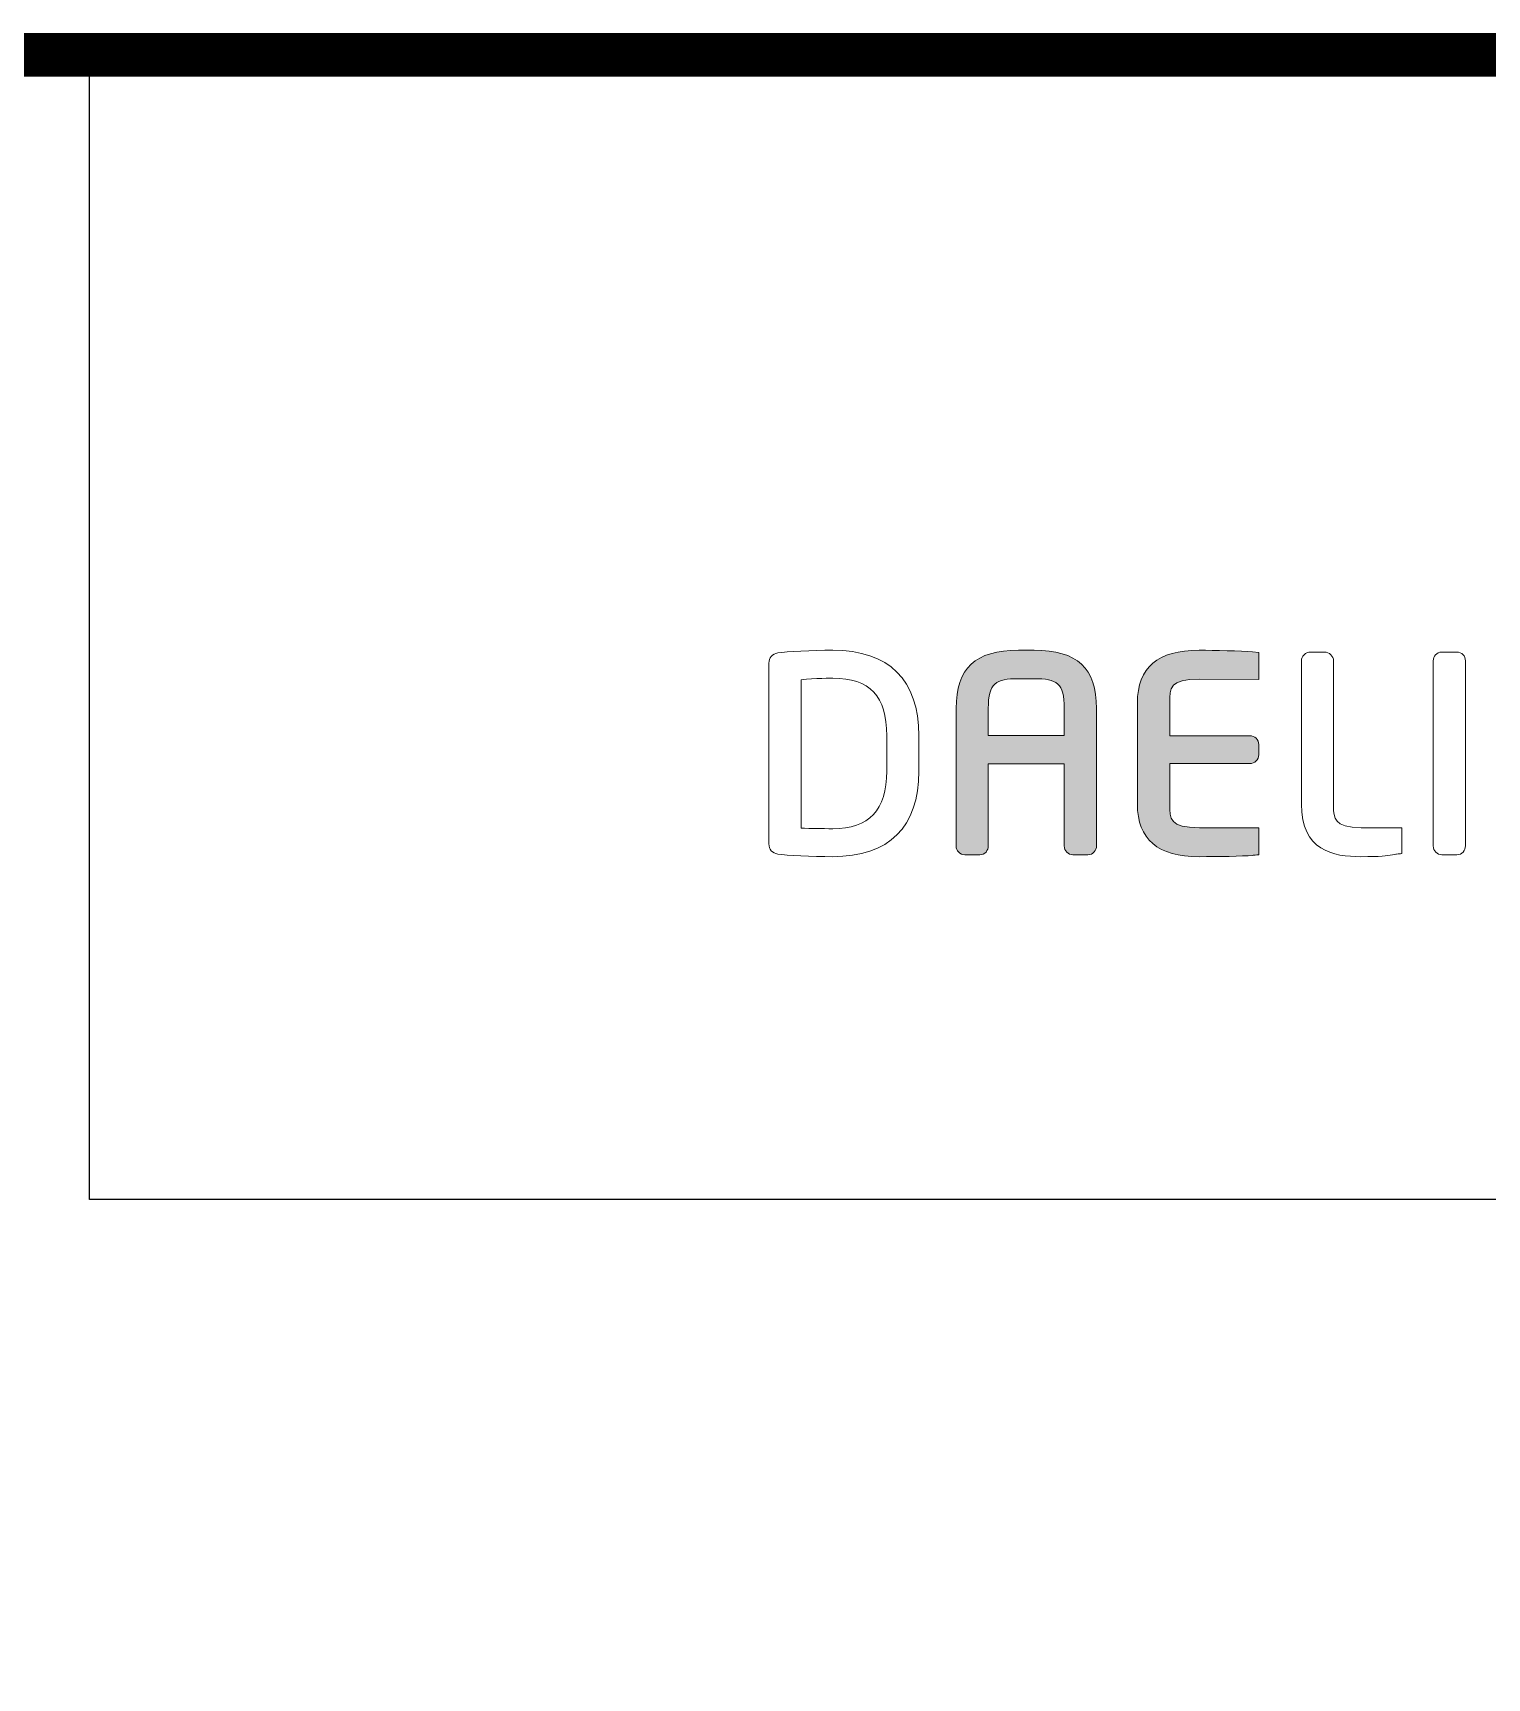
# Model space of a CAD drawing. Extents: x 16296675204 to 16296683393, y -37409618576 to -37409617244.
# Drawn here: x 16296675814.6 to 16296675864.3, y -37409617910.7 to -37409617854.4 of the extents above; entities that cross this region are included whole.
import ezdxf

# ---------------------------------------------------------------- set-up
doc = ezdxf.new("R2010")
doc.units = 0
doc.header["$LTSCALE"] = 10
doc.header["$MEASUREMENT"] = 0
doc.layers.get('0').update_dxf_attribs({"linetype": 'CONTINUOUS'})
doc.layers.add('레이어 1', color=7, linetype='CONTINUOUS', lineweight=0)

msp = doc.modelspace()

# ---------------------------------------------------------------- hatches: boundary and pattern name
at = {"layer": '레이어 1'}
h = msp.add_hatch(color=5, dxfattribs=at)
h.dxf.hatch_style = 2
edge = h.paths.add_edge_path()
edge.add_spline(control_points=[(16296675849.874901, -37409617878.479279), (16296675849.874901, -37409617878.479279), (16296675847.27178, -37409617878.479279), (16296675847.27178, -37409617878.479279), (16296675847.27178, -37409617878.382523), (16296675847.27178, -37409617877.551033), (16296675847.27178, -37409617877.551033), (16296675847.27178, -37409617876.68309), (16296675847.529791, -37409617876.535812), (16296675848.303841, -37409617876.535812), (16296675848.303841, -37409617876.535812), (16296675848.84362, -37409617876.535812), (16296675848.84362, -37409617876.535812), (16296675849.617241, -37409617876.535812), (16296675849.874901, -37409617876.68309), (16296675849.874901, -37409617877.551033), (16296675849.874901, -37409617877.551033), (16296675849.874901, -37409617878.382523), (16296675849.874901, -37409617878.479279)], knot_values=[0, 0, 0, 0, 1, 1, 1, 2, 2, 2, 3, 3, 3, 4, 4, 4, 5, 5, 5, 6, 6, 6, 6], degree=3, periodic=0)
edge = h.paths.add_edge_path()
edge.add_spline(control_points=[(16296675848.84362, -37409617875.561607), (16296675848.84362, -37409617875.561607), (16296675848.303841, -37409617875.561607), (16296675848.303841, -37409617875.561607), (16296675846.82922, -37409617875.561607), (16296675846.171761, -37409617876.174973), (16296675846.171761, -37409617877.551033), (16296675846.171761, -37409617877.551033), (16296675846.171761, -37409617882.258621), (16296675846.171761, -37409617882.258621), (16296675846.171761, -37409617882.424141), (16296675846.306259, -37409617882.564392), (16296675846.465019, -37409617882.564392), (16296675846.465019, -37409617882.564392), (16296675846.980009, -37409617882.564392), (16296675846.980009, -37409617882.564392), (16296675847.16254, -37409617882.564392), (16296675847.27178, -37409617882.409401), (16296675847.27178, -37409617882.258621), (16296675847.27178, -37409617882.258621), (16296675847.27178, -37409617879.553436), (16296675847.27178, -37409617879.447884), (16296675847.27178, -37409617879.447884), (16296675849.874901, -37409617879.447884), (16296675849.874901, -37409617879.447884), (16296675849.874901, -37409617879.553436), (16296675849.874901, -37409617882.258621), (16296675849.874901, -37409617882.258621), (16296675849.874901, -37409617882.427277), (16296675850.0079, -37409617882.564392), (16296675850.171749, -37409617882.564392), (16296675850.171749, -37409617882.564392), (16296675850.68042, -37409617882.564392), (16296675850.68042, -37409617882.564392), (16296675850.858749, -37409617882.564392), (16296675850.97876, -37409617882.406227), (16296675850.97876, -37409617882.258621), (16296675850.97876, -37409617882.258621), (16296675850.97876, -37409617877.551033), (16296675850.97876, -37409617877.551033), (16296675850.97876, -37409617876.174973), (16296675850.320009, -37409617875.561607), (16296675848.84362, -37409617875.561607)], knot_values=[0, 0, 0, 0, 1, 1, 1, 2, 2, 2, 3, 3, 3, 4, 4, 4, 5, 5, 5, 6, 6, 6, 7, 7, 7, 8, 8, 8, 9, 9, 9, 10, 10, 10, 11, 11, 11, 12, 12, 12, 13, 13, 13, 14, 14, 14, 14], degree=3, periodic=0)
h = msp.add_hatch(color=5, dxfattribs=at)
h.dxf.hatch_style = 2
edge = h.paths.add_edge_path()
edge.add_spline(control_points=[(16296675852.37772, -37409617877.360626), (16296675852.37772, -37409617877.360626), (16296675852.37772, -37409617880.82608), (16296675852.37772, -37409617880.82608), (16296675852.37772, -37409617882.038383), (16296675853.07015, -37409617882.627167), (16296675854.49497, -37409617882.627167), (16296675855.123911, -37409617882.627167), (16296675855.979931, -37409617882.615623), (16296675856.32221, -37409617882.583687), (16296675856.317289, -37409617882.583687), (16296675856.488171, -37409617882.5672), (16296675856.488171, -37409617882.5672), (16296675856.488171, -37409617882.5672), (16296675856.537621, -37409617882.562302), (16296675856.537621, -37409617882.562302), (16296675856.537621, -37409617882.562302), (16296675856.537621, -37409617881.635094), (16296675856.537621, -37409617881.635094), (16296675856.537621, -37409617881.635094), (16296675854.502781, -37409617881.635094), (16296675854.502781, -37409617881.635094), (16296675853.48333, -37409617881.635094), (16296675853.48333, -37409617881.347527), (16296675853.48333, -37409617880.82608), (16296675853.48333, -37409617880.82608), (16296675853.48333, -37409617879.541862), (16296675853.48333, -37409617879.441559), (16296675853.5881, -37409617879.441559), (16296675856.218571, -37409617879.441559), (16296675856.218571, -37409617879.441559), (16296675856.39085, -37409617879.441559), (16296675856.5312, -37409617879.30481), (16296675856.5312, -37409617879.136482), (16296675856.5312, -37409617879.136482), (16296675856.5312, -37409617878.792801), (16296675856.5312, -37409617878.792801), (16296675856.5312, -37409617878.623444), (16296675856.39085, -37409617878.486313), (16296675856.218571, -37409617878.486313), (16296675856.218571, -37409617878.486313), (16296675853.5881, -37409617878.486313), (16296675853.48333, -37409617878.486313), (16296675853.48333, -37409617878.386719), (16296675853.48333, -37409617877.360626), (16296675853.48333, -37409617877.360626), (16296675853.48333, -37409617876.839851), (16296675853.48333, -37409617876.552994), (16296675854.502781, -37409617876.552994), (16296675854.502781, -37409617876.552994), (16296675856.536819, -37409617876.561073), (16296675856.536819, -37409617876.561073), (16296675856.536819, -37409617876.561073), (16296675856.536819, -37409617875.639458), (16296675856.536819, -37409617875.639458), (16296675856.536819, -37409617875.639458), (16296675856.32106, -37409617875.616318), (16296675856.32106, -37409617875.616318), (16296675855.920851, -37409617875.5802), (16296675855.0033, -37409617875.561607), (16296675854.49497, -37409617875.561607), (16296675853.07015, -37409617875.561607), (16296675852.37772, -37409617876.149696), (16296675852.37772, -37409617877.360626)], knot_values=[0, 0, 0, 0, 1, 1, 1, 2, 2, 2, 3, 3, 3, 4, 4, 4, 5, 5, 5, 6, 6, 6, 7, 7, 7, 8, 8, 8, 9, 9, 9, 10, 10, 10, 11, 11, 11, 12, 12, 12, 13, 13, 13, 14, 14, 14, 15, 15, 15, 16, 16, 16, 17, 17, 17, 18, 18, 18, 19, 19, 19, 20, 20, 20, 21, 21, 21, 21], degree=3, periodic=0)

# ---------------------------------------------------------------- linework, layer by layer
at = {"color": 5, "ltscale": 0.5}
msp.add_line((16296675816.50938, -37409617894.36499), (16296675816.50938, -37409617855.17775), dxfattribs=at)
at = {"color": 5, "ltscale": 40}
msp.add_line((16296675920.552481, -37409617894.36499), (16296675816.50938, -37409617894.36499), dxfattribs=at)
at = {"color": 5, "linetype": 'ByBlock', "lineweight": 200, "const_width": 1.5}
msp.add_lwpolyline([(16296675290.552361, -37409618300.677841), (16296675920.552361, -37409618300.677841), (16296675920.552361, -37409617855.177841), (16296675290.552361, -37409617855.177841)], close=True, dxfattribs=at)
at = {"layer": '레이어 1', "color": 5}
for points, knots in [([(16296675841.94561, -37409617875.561607), (16296675841.25424, -37409617875.561607), (16296675840.357349, -37409617875.60405), (16296675840.06324, -37409617875.651382), (16296675839.879299, -37409617875.682251), (16296675839.761379, -37409617875.819717), (16296675839.761379, -37409617876.001373), (16296675839.761379, -37409617876.001373), (16296675839.761379, -37409617882.187759), (16296675839.761379, -37409617882.187759), (16296675839.761379, -37409617882.378189), (16296675839.88043, -37409617882.512161), (16296675840.07218, -37409617882.538803), (16296675840.350349, -37409617882.585083), (16296675841.244329, -37409617882.627167), (16296675841.94561, -37409617882.627167), (16296675843.87612, -37409617882.627167), (16296675844.89608, -37409617881.615097), (16296675844.89608, -37409617879.701431), (16296675844.89608, -37409617879.701431), (16296675844.89608, -37409617878.486656), (16296675844.89608, -37409617878.486656), (16296675844.89608, -37409617876.572998), (16296675843.87612, -37409617875.561607), (16296675841.94561, -37409617875.561607)], [0, 0, 0, 0, 1, 1, 1, 2, 2, 2, 3, 3, 3, 4, 4, 4, 5, 5, 5, 6, 6, 6, 7, 7, 7, 8, 8, 8, 8]), ([(16296675848.84362, -37409617875.561607), (16296675848.84362, -37409617875.561607), (16296675848.303841, -37409617875.561607), (16296675848.303841, -37409617875.561607), (16296675846.82922, -37409617875.561607), (16296675846.171761, -37409617876.174973), (16296675846.171761, -37409617877.551033), (16296675846.171761, -37409617877.551033), (16296675846.171761, -37409617882.258621), (16296675846.171761, -37409617882.258621), (16296675846.171761, -37409617882.424141), (16296675846.306259, -37409617882.564392), (16296675846.465019, -37409617882.564392), (16296675846.465019, -37409617882.564392), (16296675846.980009, -37409617882.564392), (16296675846.980009, -37409617882.564392), (16296675847.16254, -37409617882.564392), (16296675847.27178, -37409617882.409401), (16296675847.27178, -37409617882.258621), (16296675847.27178, -37409617882.258621), (16296675847.27178, -37409617879.553436), (16296675847.27178, -37409617879.447884), (16296675847.27178, -37409617879.447884), (16296675849.874901, -37409617879.447884), (16296675849.874901, -37409617879.447884), (16296675849.874901, -37409617879.553436), (16296675849.874901, -37409617882.258621), (16296675849.874901, -37409617882.258621), (16296675849.874901, -37409617882.427277), (16296675850.0079, -37409617882.564392), (16296675850.171749, -37409617882.564392), (16296675850.171749, -37409617882.564392), (16296675850.68042, -37409617882.564392), (16296675850.68042, -37409617882.564392), (16296675850.858749, -37409617882.564392), (16296675850.97876, -37409617882.406227), (16296675850.97876, -37409617882.258621), (16296675850.97876, -37409617882.258621), (16296675850.97876, -37409617877.551033), (16296675850.97876, -37409617877.551033), (16296675850.97876, -37409617876.174973), (16296675850.320009, -37409617875.561607), (16296675848.84362, -37409617875.561607)], [0, 0, 0, 0, 1, 1, 1, 2, 2, 2, 3, 3, 3, 4, 4, 4, 5, 5, 5, 6, 6, 6, 7, 7, 7, 8, 8, 8, 9, 9, 9, 10, 10, 10, 11, 11, 11, 12, 12, 12, 13, 13, 13, 14, 14, 14, 14]), ([(16296675852.37772, -37409617877.360626), (16296675852.37772, -37409617877.360626), (16296675852.37772, -37409617880.82608), (16296675852.37772, -37409617880.82608), (16296675852.37772, -37409617882.038383), (16296675853.07015, -37409617882.627167), (16296675854.49497, -37409617882.627167), (16296675855.123911, -37409617882.627167), (16296675855.979931, -37409617882.615623), (16296675856.32221, -37409617882.583687), (16296675856.317289, -37409617882.583687), (16296675856.488171, -37409617882.5672), (16296675856.488171, -37409617882.5672), (16296675856.488171, -37409617882.5672), (16296675856.537621, -37409617882.562302), (16296675856.537621, -37409617882.562302), (16296675856.537621, -37409617882.562302), (16296675856.537621, -37409617881.635094), (16296675856.537621, -37409617881.635094), (16296675856.537621, -37409617881.635094), (16296675854.502781, -37409617881.635094), (16296675854.502781, -37409617881.635094), (16296675853.48333, -37409617881.635094), (16296675853.48333, -37409617881.347527), (16296675853.48333, -37409617880.82608), (16296675853.48333, -37409617880.82608), (16296675853.48333, -37409617879.541862), (16296675853.48333, -37409617879.441559), (16296675853.5881, -37409617879.441559), (16296675856.218571, -37409617879.441559), (16296675856.218571, -37409617879.441559), (16296675856.39085, -37409617879.441559), (16296675856.5312, -37409617879.30481), (16296675856.5312, -37409617879.136482), (16296675856.5312, -37409617879.136482), (16296675856.5312, -37409617878.792801), (16296675856.5312, -37409617878.792801), (16296675856.5312, -37409617878.623444), (16296675856.39085, -37409617878.486313), (16296675856.218571, -37409617878.486313), (16296675856.218571, -37409617878.486313), (16296675853.5881, -37409617878.486313), (16296675853.48333, -37409617878.486313), (16296675853.48333, -37409617878.386719), (16296675853.48333, -37409617877.360626), (16296675853.48333, -37409617877.360626), (16296675853.48333, -37409617876.839851), (16296675853.48333, -37409617876.552994), (16296675854.502781, -37409617876.552994), (16296675854.502781, -37409617876.552994), (16296675856.536819, -37409617876.561073), (16296675856.536819, -37409617876.561073), (16296675856.536819, -37409617876.561073), (16296675856.536819, -37409617875.639458), (16296675856.536819, -37409617875.639458), (16296675856.536819, -37409617875.639458), (16296675856.32106, -37409617875.616318), (16296675856.32106, -37409617875.616318), (16296675855.920851, -37409617875.5802), (16296675855.0033, -37409617875.561607), (16296675854.49497, -37409617875.561607), (16296675853.07015, -37409617875.561607), (16296675852.37772, -37409617876.149696), (16296675852.37772, -37409617877.360626)], [0, 0, 0, 0, 1, 1, 1, 2, 2, 2, 3, 3, 3, 4, 4, 4, 5, 5, 5, 6, 6, 6, 7, 7, 7, 8, 8, 8, 9, 9, 9, 10, 10, 10, 11, 11, 11, 12, 12, 12, 13, 13, 13, 14, 14, 14, 15, 15, 15, 16, 16, 16, 17, 17, 17, 18, 18, 18, 19, 19, 19, 20, 20, 20, 21, 21, 21, 21]), ([(16296675858.304171, -37409617875.624397), (16296675858.133921, -37409617875.624397), (16296675857.98962, -37409617875.765022), (16296675857.98962, -37409617875.931931), (16296675857.98962, -37409617875.931931), (16296675857.98962, -37409617880.82608), (16296675857.98962, -37409617880.82608), (16296675857.98962, -37409617882.42202), (16296675859.07884, -37409617882.627167), (16296675860.027069, -37409617882.627167), (16296675860.72283, -37409617882.627167), (16296675860.90134, -37409617882.597702), (16296675861.107349, -37409617882.563339), (16296675861.107349, -37409617882.563339), (16296675861.22747, -37409617882.544418), (16296675861.22747, -37409617882.544418), (16296675861.22571, -37409617882.54512), (16296675861.386499, -37409617882.525131), (16296675861.386499, -37409617882.525131), (16296675861.386499, -37409617882.525131), (16296675861.4342, -37409617882.518806), (16296675861.4342, -37409617882.518806), (16296675861.4342, -37409617882.518806), (16296675861.4342, -37409617881.635094), (16296675861.4342, -37409617881.635094), (16296675861.4342, -37409617881.635094), (16296675860.0376, -37409617881.635094), (16296675860.0376, -37409617881.635094), (16296675859.092859, -37409617881.635094), (16296675859.092859, -37409617881.27845), (16296675859.092859, -37409617880.932327), (16296675859.092859, -37409617880.932327), (16296675859.092859, -37409617875.931931), (16296675859.092859, -37409617875.931931), (16296675859.092859, -37409617875.765022), (16296675858.94978, -37409617875.624397), (16296675858.78005, -37409617875.624397), (16296675858.78005, -37409617875.624397), (16296675858.304171, -37409617875.624397), (16296675858.304171, -37409617875.624397)], [0, 0, 0, 0, 1, 1, 1, 2, 2, 2, 3, 3, 3, 4, 4, 4, 5, 5, 5, 6, 6, 6, 7, 7, 7, 8, 8, 8, 9, 9, 9, 10, 10, 10, 11, 11, 11, 12, 12, 12, 13, 13, 13, 13]), ([(16296675862.79958, -37409617875.624397), (16296675862.61582, -37409617875.624397), (16296675862.50606, -37409617875.776237), (16296675862.50606, -37409617875.922829), (16296675862.50606, -37409617875.922829), (16296675862.50606, -37409617882.258621), (16296675862.50606, -37409617882.258621), (16296675862.50606, -37409617882.427277), (16296675862.63793, -37409617882.564392), (16296675862.79958, -37409617882.564392), (16296675862.79958, -37409617882.564392), (16296675863.313669, -37409617882.564392), (16296675863.313669, -37409617882.564392), (16296675863.497789, -37409617882.564392), (16296675863.607731, -37409617882.409401), (16296675863.607731, -37409617882.258621), (16296675863.607731, -37409617882.258621), (16296675863.607731, -37409617875.922829), (16296675863.607731, -37409617875.922829), (16296675863.607731, -37409617875.755539), (16296675863.47887, -37409617875.624397), (16296675863.313669, -37409617875.624397), (16296675863.313669, -37409617875.624397), (16296675862.79958, -37409617875.624397), (16296675862.79958, -37409617875.624397)], [0, 0, 0, 0, 1, 1, 1, 2, 2, 2, 3, 3, 3, 4, 4, 4, 5, 5, 5, 6, 6, 6, 7, 7, 7, 8, 8, 8, 8]), ([(16296675843.796169, -37409617879.701431), (16296675843.796169, -37409617881.02771), (16296675843.191059, -37409617881.672974), (16296675841.94561, -37409617881.672974), (16296675841.94561, -37409617881.672974), (16296675841.093531, -37409617881.657204), (16296675840.87146, -37409617881.653343), (16296675840.87146, -37409617881.653343), (16296675840.87146, -37409617876.568069), (16296675840.87146, -37409617876.568069), (16296675841.31279, -37409617876.524246), (16296675841.939989, -37409617876.516876), (16296675841.94623, -37409617876.516876), (16296675843.22543, -37409617876.516876), (16296675843.796169, -37409617877.124603), (16296675843.796169, -37409617878.486656), (16296675843.796169, -37409617878.486656), (16296675843.796169, -37409617879.701431), (16296675843.796169, -37409617879.701431)], [0, 0, 0, 0, 1, 1, 1, 2, 2, 2, 3, 3, 3, 4, 4, 4, 5, 5, 5, 6, 6, 6, 6]), ([(16296675849.874901, -37409617878.479279), (16296675849.874901, -37409617878.479279), (16296675847.27178, -37409617878.479279), (16296675847.27178, -37409617878.479279), (16296675847.27178, -37409617878.382523), (16296675847.27178, -37409617877.551033), (16296675847.27178, -37409617877.551033), (16296675847.27178, -37409617876.68309), (16296675847.529791, -37409617876.535812), (16296675848.303841, -37409617876.535812), (16296675848.303841, -37409617876.535812), (16296675848.84362, -37409617876.535812), (16296675848.84362, -37409617876.535812), (16296675849.617241, -37409617876.535812), (16296675849.874901, -37409617876.68309), (16296675849.874901, -37409617877.551033), (16296675849.874901, -37409617877.551033), (16296675849.874901, -37409617878.382523), (16296675849.874901, -37409617878.479279)], [0, 0, 0, 0, 1, 1, 1, 2, 2, 2, 3, 3, 3, 4, 4, 4, 5, 5, 5, 6, 6, 6, 6])]:
    msp.add_open_spline(points, degree=3, knots=knots, dxfattribs=at)

doc.saveas('drawing.dxf')
